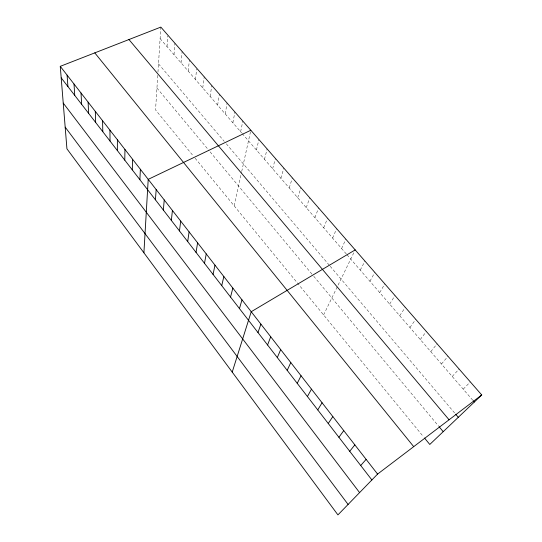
<?xml version="1.0" encoding="UTF-8"?>
<svg xmlns="http://www.w3.org/2000/svg" width="542" height="542" viewBox="0 0 542 542"><rect width="100%" height="100%" fill="white"/><g stroke="black" fill="none" stroke-linecap="round" stroke-linejoin="round"><path stroke-width="0.41" stroke-dasharray="2.71 2.03" d="M157.763 75.338L155.554 109.938L193.602 156.353M157.966 72.113L160.839 27.1M167.011 46.592L167.803 35.968M173.996 54.667L174.964 43.292M181.055 62.838L182.153 51.531M188.203 71.104L189.422 59.871M195.432 79.464L196.685 69.098M202.749 87.919L204.226 76.842M210.147 96.483L211.759 85.473M217.633 105.141L219.388 94.22M225.208 113.901L227.105 103.061M232.877 122.77L234.91 112.018M240.634 131.74L242.823 121.083M234.124 205.784L241.536 172.275M241.712 171.462L250.824 130.256M256.434 150.019L258.927 139.551M264.482 159.328L267.131 148.955M272.626 168.745L275.438 158.481M280.878 178.284L283.852 168.122M289.225 187.945L292.375 177.891M297.68 197.722L301 187.783M306.244 207.627L309.739 197.803M314.916 217.654L318.594 207.952M323.696 227.809L327.564 218.236M332.592 238.101L336.65 228.656M341.602 248.521L345.857 239.212M323.601 314.936L355.193 249.903M360.267 270.106L364.935 261.075M369.929 281.278L374.813 272.402M379.718 292.605L384.834 283.886M389.651 304.096L394.989 295.532M399.718 315.735L405.294 307.348M409.928 327.544L415.748 319.326M420.28 339.522L426.344 331.48M430.782 351.67L437.103 343.811M441.439 363.987L448.017 356.324M452.245 376.487L459.088 369.014M463.207 389.163L470.327 381.9M160.107 38.604L241.678 132.953M242.206 133.562L346.44 254.11M346.975 254.733L472.739 400.192M158.494 63.854L224.212 141.333M226.312 143.813L329.651 265.641M330.193 266.271L455.144 413.58M156.95 88.048L209.07 150.608M210.127 151.882L313.201 275.607M313.743 276.257L438.492 426.012M195.12 158.203L423.471 436.764"/><path stroke-width="0.81" d="M117.357 150.547L117.397 139.755M124.775 160.147L124.951 149.463M132.289 169.876L132.607 159.294M139.904 179.727L140.364 169.26M143.908 252.802L148.217 179.355L250.824 130.256M155.418 199.808L156.177 189.578M163.332 210.045L164.24 199.944M171.347 220.418L172.417 210.445M179.463 230.933L180.703 221.095M187.695 241.583L189.097 231.881M196.035 252.376L197.606 242.816M204.49 263.31L206.238 253.907M213.053 274.401L214.984 265.146M221.739 285.641L223.853 276.542M230.546 297.036L232.85 288.107M239.469 308.588L241.976 299.828M232.22 372.097L251.224 311.718L355.193 249.903M257.978 332.544L260.898 324.143M267.579 344.969L270.715 336.758M277.314 357.571L280.681 349.563M287.199 370.362L290.797 362.557M297.233 383.35L301.061 375.755M307.416 396.527L311.487 389.156M317.754 409.901L322.077 402.76M328.249 423.485L332.835 416.581M338.899 437.279L343.757 430.619M349.726 451.283L354.854 444.874M360.715 465.51L366.128 459.365M481.736 394.976L377.584 474.087L337.93 514.9L66.93 148.82L60.264 66.341L160.839 27.1L481.736 394.976L429.786 444.46L424.528 438.044M473.268 400.802L474.331 402.028M455.666 414.203L458.302 417.299M128.949 39.546L449.074 419.786M439.02 426.635L443.214 431.669M94.782 52.872L413.709 446.649M60.264 66.341L377.584 474.087M61.199 77.865L371.88 479.955M63.238 103.082L359.59 492.61M65.182 127.14L348.093 504.439M67.1 75.121L67.919 86.571M74.024 84.017L74.728 95.378M81.029 93.014L81.618 104.288M88.122 102.126L88.59 113.312M95.304 111.361L95.649 122.451M102.573 120.703L102.797 131.699M109.938 130.168L110.033 141.062"/></g></svg>
